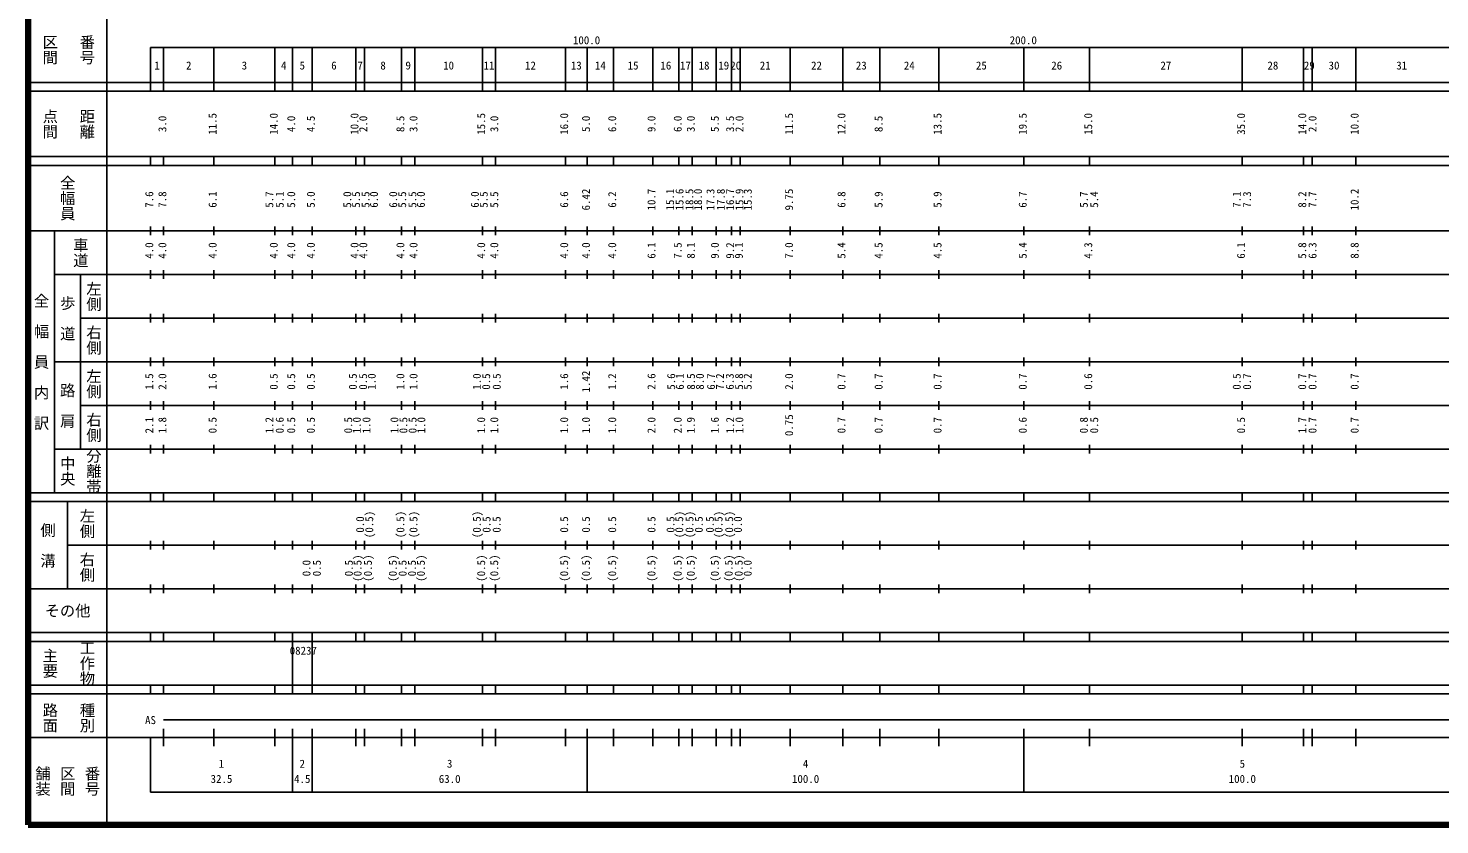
# Model space of a CAD drawing. Units: millimetres on the paper. Extents: x 40 to 680, y 20 to 380.
# Drawn here: x 40 to 363.2, y 20 to 202.4 of the extents above; entities that cross this region are included whole.
import ezdxf
from ezdxf.enums import TextEntityAlignment as Align

# ---------------------------------------------------------------- set-up
doc = ezdxf.new("R2010")
doc.units = ezdxf.units.MM
doc.layers.add('M-TTL', color=2, linetype='Continuous', lineweight=140)
doc.layers.add('M-TTL-BAND', color=7, linetype='Continuous', lineweight=25)
doc.styles.add('@ＭＳ ゴシック', font='')
doc.styles.add('ＭＳ ゴシック', font='')
doc.styles.get('@ＭＳ ゴシック').set_extended_font_data('@MS Gothic')
doc.styles.get('ＭＳ ゴシック').set_extended_font_data('MS Gothic')

msp = doc.modelspace()

# ---------------------------------------------------------------- linework, layer by layer
at = {"layer": 'M-TTL'}
for p, q in [((40, 380), (40, 20)), ((40, 20), (680, 20))]:
    msp.add_line(p, q, dxfattribs=at)
at = {"layer": 'M-TTL-BAND'}
for p, q in [((58, 370), (58, 20)), ((68, 198), (579, 198)), ((68, 198), (68, 188)), ((71, 188), (71, 198)), ((82.5, 188), (82.5, 198)), ((96.5, 188), (96.5, 198)), ((100.5, 188), (100.5, 198)), ((105, 188), (105, 198)), ((115, 188), (115, 198)), ((117, 188), (117, 198)), ((125.5, 188), (125.5, 198)), ((128.5, 188), (128.5, 198)), ((144, 188), (144, 198)), ((147, 188), (147, 198)), ((163, 188), (163, 198)), ((168, 188), (168, 198)), ((174, 188), (174, 198)), ((183, 188), (183, 198)), ((189, 188), (189, 198)), ((192, 188), (192, 198)), ((197.5, 188), (197.5, 198)), ((201, 188), (201, 198)), ((203, 188), (203, 198)), ((214.5, 188), (214.5, 198)), ((226.5, 188), (226.5, 198)), ((235, 188), (235, 198)), ((248.5, 188), (248.5, 198)), ((268, 188), (268, 198)), ((283, 188), (283, 198)), ((318, 188), (318, 198)), ((332, 188), (332, 198)), ((334, 188), (334, 198)), ((344, 188), (344, 198)), ((40, 190), (579, 190)), ((40, 188), (579, 188)), ((40, 173), (579, 173)), ((68, 171), (68, 173)), ((71, 171), (71, 173)), ((82.5, 171), (82.5, 173)), ((96.5, 171), (96.5, 173)), ((100.5, 171), (100.5, 173)), ((105, 171), (105, 173)), ((115, 171), (115, 173)), ((117, 171), (117, 173)), ((125.5, 171), (125.5, 173)), ((128.5, 171), (128.5, 173)), ((144, 171), (144, 173)), ((147, 171), (147, 173)), ((163, 171), (163, 173)), ((168, 171), (168, 173)), ((174, 171), (174, 173)), ((183, 171), (183, 173)), ((189, 171), (189, 173)), ((192, 171), (192, 173)), ((197.5, 171), (197.5, 173)), ((201, 171), (201, 173)), ((203, 171), (203, 173)), ((214.5, 171), (214.5, 173)), ((226.5, 171), (226.5, 173)), ((235, 171), (235, 173)), ((248.5, 171), (248.5, 173)), ((268, 171), (268, 173)), ((283, 171), (283, 173)), ((318, 171), (318, 173)), ((332, 171), (332, 173)), ((334, 171), (334, 173)), ((344, 171), (344, 173)), ((40, 171), (579, 171)), ((40, 156), (579, 156)), ((46, 96), (46, 156)), ((68, 155), (68, 157)), ((71, 155), (71, 157)), ((82.5, 155), (82.5, 157)), ((96.5, 155), (96.5, 157)), ((100.5, 155), (100.5, 157)), ((105, 155), (105, 157)), ((115, 155), (115, 157)), ((117, 155), (117, 157)), ((125.5, 155), (125.5, 157)), ((128.5, 155), (128.5, 157)), ((144, 155), (144, 157)), ((147, 155), (147, 157)), ((163, 155), (163, 157)), ((168, 155), (168, 157)), ((174, 155), (174, 157)), ((183, 155), (183, 157)), ((189, 155), (189, 157)), ((192, 155), (192, 157)), ((197.5, 155), (197.5, 157)), ((201, 155), (201, 157)), ((203, 155), (203, 157)), ((214.5, 155), (214.5, 157)), ((226.5, 155), (226.5, 157)), ((235, 155), (235, 157)), ((248.5, 155), (248.5, 157)), ((268, 155), (268, 157)), ((283, 155), (283, 157)), ((318, 155), (318, 157)), ((332, 155), (332, 157)), ((334, 155), (334, 157)), ((344, 155), (344, 157)), ((46, 146), (579, 146)), ((52, 146), (52, 106)), ((68, 145), (68, 147)), ((71, 145), (71, 147)), ((82.5, 145), (82.5, 147)), ((96.5, 145), (96.5, 147)), ((100.5, 145), (100.5, 147)), ((105, 145), (105, 147)), ((115, 145), (115, 147)), ((117, 145), (117, 147)), ((125.5, 145), (125.5, 147)), ((128.5, 145), (128.5, 147)), ((144, 145), (144, 147)), ((147, 145), (147, 147)), ((163, 145), (163, 147)), ((168, 145), (168, 147)), ((174, 145), (174, 147)), ((183, 145), (183, 147)), ((189, 145), (189, 147)), ((192, 145), (192, 147)), ((197.5, 145), (197.5, 147)), ((201, 145), (201, 147)), ((203, 145), (203, 147)), ((214.5, 145), (214.5, 147)), ((226.5, 145), (226.5, 147)), ((235, 145), (235, 147)), ((248.5, 145), (248.5, 147)), ((268, 145), (268, 147)), ((283, 145), (283, 147)), ((318, 145), (318, 147)), ((332, 145), (332, 147)), ((334, 145), (334, 147)), ((344, 145), (344, 147)), ((52, 136), (579, 136)), ((68, 135), (68, 137)), ((71, 135), (71, 137)), ((82.5, 135), (82.5, 137)), ((96.5, 135), (96.5, 137)), ((100.5, 135), (100.5, 137)), ((105, 135), (105, 137)), ((115, 135), (115, 137)), ((117, 135), (117, 137)), ((125.5, 135), (125.5, 137)), ((128.5, 135), (128.5, 137)), ((144, 135), (144, 137)), ((147, 135), (147, 137)), ((163, 135), (163, 137)), ((168, 135), (168, 137)), ((174, 135), (174, 137)), ((183, 135), (183, 137)), ((189, 135), (189, 137)), ((192, 135), (192, 137)), ((197.5, 135), (197.5, 137)), ((201, 135), (201, 137)), ((203, 135), (203, 137)), ((214.5, 135), (214.5, 137)), ((226.5, 135), (226.5, 137)), ((235, 135), (235, 137)), ((248.5, 135), (248.5, 137)), ((268, 135), (268, 137)), ((283, 135), (283, 137)), ((318, 135), (318, 137)), ((332, 135), (332, 137)), ((334, 135), (334, 137)), ((344, 135), (344, 137)), ((68, 125), (68, 127)), ((71, 125), (71, 127)), ((82.5, 125), (82.5, 127)), ((96.5, 125), (96.5, 127)), ((100.5, 125), (100.5, 127)), ((105, 125), (105, 127)), ((115, 125), (115, 127)), ((117, 125), (117, 127)), ((125.5, 125), (125.5, 127)), ((128.5, 125), (128.5, 127)), ((144, 125), (144, 127)), ((147, 125), (147, 127)), ((163, 125), (163, 127)), ((168, 125), (168, 127)), ((174, 125), (174, 127)), ((183, 125), (183, 127)), ((189, 125), (189, 127)), ((192, 125), (192, 127)), ((197.5, 125), (197.5, 127)), ((201, 125), (201, 127)), ((203, 125), (203, 127)), ((214.5, 125), (214.5, 127)), ((226.5, 125), (226.5, 127)), ((235, 125), (235, 127)), ((248.5, 125), (248.5, 127)), ((268, 125), (268, 127)), ((283, 125), (283, 127)), ((318, 125), (318, 127)), ((332, 125), (332, 127)), ((334, 125), (334, 127)), ((344, 125), (344, 127)), ((46, 126), (579, 126)), ((68, 115), (68, 117)), ((71, 115), (71, 117)), ((82.5, 115), (82.5, 117)), ((96.5, 115), (96.5, 117)), ((100.5, 115), (100.5, 117)), ((105, 115), (105, 117)), ((115, 115), (115, 117)), ((117, 115), (117, 117)), ((125.5, 115), (125.5, 117)), ((128.5, 115), (128.5, 117)), ((144, 115), (144, 117)), ((147, 115), (147, 117)), ((163, 115), (163, 117)), ((168, 115), (168, 117)), ((174, 115), (174, 117)), ((183, 115), (183, 117)), ((189, 115), (189, 117)), ((192, 115), (192, 117)), ((197.5, 115), (197.5, 117)), ((201, 115), (201, 117)), ((203, 115), (203, 117)), ((214.5, 115), (214.5, 117)), ((226.5, 115), (226.5, 117)), ((235, 115), (235, 117)), ((248.5, 115), (248.5, 117)), ((268, 115), (268, 117)), ((283, 115), (283, 117)), ((318, 115), (318, 117)), ((332, 115), (332, 117)), ((334, 115), (334, 117)), ((344, 115), (344, 117)), ((52, 116), (579, 116)), ((68, 105), (68, 107)), ((71, 105), (71, 107)), ((82.5, 105), (82.5, 107)), ((96.5, 105), (96.5, 107)), ((100.5, 105), (100.5, 107)), ((105, 105), (105, 107)), ((115, 105), (115, 107)), ((117, 105), (117, 107)), ((125.5, 105), (125.5, 107)), ((128.5, 105), (128.5, 107)), ((144, 105), (144, 107)), ((147, 105), (147, 107)), ((163, 105), (163, 107)), ((168, 105), (168, 107)), ((174, 105), (174, 107)), ((183, 105), (183, 107)), ((189, 105), (189, 107)), ((192, 105), (192, 107)), ((197.5, 105), (197.5, 107)), ((201, 105), (201, 107)), ((203, 105), (203, 107)), ((214.5, 105), (214.5, 107)), ((226.5, 105), (226.5, 107)), ((235, 105), (235, 107)), ((248.5, 105), (248.5, 107)), ((268, 105), (268, 107)), ((283, 105), (283, 107)), ((318, 105), (318, 107)), ((332, 105), (332, 107)), ((334, 105), (334, 107)), ((344, 105), (344, 107)), ((46, 106), (579, 106)), ((40, 96), (579, 96)), ((40, 94), (579, 94)), ((49, 94), (49, 74)), ((68, 94), (68, 96)), ((71, 94), (71, 96)), ((82.5, 94), (82.5, 96)), ((96.5, 94), (96.5, 96)), ((100.5, 94), (100.5, 96)), ((105, 94), (105, 96)), ((115, 94), (115, 96)), ((117, 94), (117, 96)), ((125.5, 94), (125.5, 96)), ((128.5, 94), (128.5, 96)), ((144, 94), (144, 96)), ((147, 94), (147, 96)), ((163, 94), (163, 96)), ((168, 94), (168, 96)), ((174, 94), (174, 96)), ((183, 94), (183, 96)), ((189, 94), (189, 96)), ((192, 94), (192, 96)), ((197.5, 94), (197.5, 96)), ((201, 94), (201, 96)), ((203, 94), (203, 96)), ((214.5, 94), (214.5, 96)), ((226.5, 94), (226.5, 96)), ((235, 94), (235, 96)), ((248.5, 94), (248.5, 96)), ((268, 94), (268, 96)), ((283, 94), (283, 96)), ((318, 94), (318, 96)), ((332, 94), (332, 96)), ((334, 94), (334, 96)), ((344, 94), (344, 96)), ((68, 83), (68, 85)), ((71, 83), (71, 85)), ((82.5, 83), (82.5, 85)), ((96.5, 83), (96.5, 85)), ((100.5, 83), (100.5, 85)), ((105, 83), (105, 85)), ((115, 83), (115, 85)), ((117, 83), (117, 85)), ((125.5, 83), (125.5, 85)), ((128.5, 83), (128.5, 85)), ((144, 83), (144, 85)), ((147, 83), (147, 85)), ((163, 83), (163, 85)), ((168, 83), (168, 85)), ((174, 83), (174, 85)), ((183, 83), (183, 85)), ((189, 83), (189, 85)), ((192, 83), (192, 85)), ((197.5, 83), (197.5, 85)), ((201, 83), (201, 85)), ((203, 83), (203, 85)), ((214.5, 83), (214.5, 85)), ((226.5, 83), (226.5, 85)), ((235, 83), (235, 85)), ((248.5, 83), (248.5, 85)), ((268, 83), (268, 85)), ((283, 83), (283, 85)), ((318, 83), (318, 85)), ((332, 83), (332, 85)), ((334, 83), (334, 85)), ((344, 83), (344, 85)), ((49, 84), (579, 84)), ((68, 73), (68, 75)), ((71, 73), (71, 75)), ((82.5, 73), (82.5, 75)), ((96.5, 73), (96.5, 75)), ((100.5, 73), (100.5, 75)), ((105, 73), (105, 75)), ((115, 73), (115, 75)), ((117, 73), (117, 75)), ((125.5, 73), (125.5, 75)), ((128.5, 73), (128.5, 75)), ((144, 73), (144, 75)), ((147, 73), (147, 75)), ((163, 73), (163, 75)), ((168, 73), (168, 75)), ((174, 73), (174, 75)), ((183, 73), (183, 75)), ((189, 73), (189, 75)), ((192, 73), (192, 75)), ((197.5, 73), (197.5, 75)), ((201, 73), (201, 75)), ((203, 73), (203, 75)), ((214.5, 73), (214.5, 75)), ((226.5, 73), (226.5, 75)), ((235, 73), (235, 75)), ((248.5, 73), (248.5, 75)), ((268, 73), (268, 75)), ((283, 73), (283, 75)), ((318, 73), (318, 75)), ((332, 73), (332, 75)), ((334, 73), (334, 75)), ((344, 73), (344, 75)), ((40, 74), (579, 74)), ((40, 64), (579, 64)), ((40, 62), (579, 62)), ((68, 62), (68, 64)), ((71, 62), (71, 64)), ((82.5, 62), (82.5, 64)), ((96.5, 62), (96.5, 64)), ((100.5, 62), (100.5, 64)), ((100.5, 52), (100.5, 62)), ((105, 62), (105, 64)), ((105, 52), (105, 62)), ((115, 62), (115, 64)), ((117, 62), (117, 64)), ((125.5, 62), (125.5, 64)), ((128.5, 62), (128.5, 64)), ((144, 62), (144, 64)), ((147, 62), (147, 64)), ((163, 62), (163, 64)), ((168, 62), (168, 64)), ((174, 62), (174, 64)), ((183, 62), (183, 64)), ((189, 62), (189, 64)), ((192, 62), (192, 64)), ((197.5, 62), (197.5, 64)), ((201, 62), (201, 64)), ((203, 62), (203, 64)), ((214.5, 62), (214.5, 64)), ((226.5, 62), (226.5, 64)), ((235, 62), (235, 64)), ((248.5, 62), (248.5, 64)), ((268, 62), (268, 64)), ((283, 62), (283, 64)), ((318, 62), (318, 64)), ((332, 62), (332, 64)), ((334, 62), (334, 64)), ((344, 62), (344, 64)), ((40, 52), (579, 52)), ((68, 50), (68, 52)), ((71, 50), (71, 52)), ((82.5, 50), (82.5, 52)), ((96.5, 50), (96.5, 52)), ((100.5, 50), (100.5, 52)), ((105, 50), (105, 52)), ((115, 50), (115, 52)), ((117, 50), (117, 52)), ((125.5, 50), (125.5, 52)), ((128.5, 50), (128.5, 52)), ((144, 50), (144, 52)), ((147, 50), (147, 52)), ((163, 50), (163, 52)), ((168, 50), (168, 52)), ((174, 50), (174, 52)), ((183, 50), (183, 52)), ((189, 50), (189, 52)), ((192, 50), (192, 52)), ((197.5, 50), (197.5, 52)), ((201, 50), (201, 52)), ((203, 50), (203, 52)), ((214.5, 50), (214.5, 52)), ((226.5, 50), (226.5, 52)), ((235, 50), (235, 52)), ((248.5, 50), (248.5, 52)), ((268, 50), (268, 52)), ((283, 50), (283, 52)), ((318, 50), (318, 52)), ((332, 50), (332, 52)), ((334, 50), (334, 52)), ((344, 50), (344, 52)), ((40, 50), (579, 50)), ((71, 44), (488.5, 44)), ((40, 40), (579, 40)), ((68, 40), (68, 27.5)), ((71, 38), (71, 42)), ((82.5, 38), (82.5, 42)), ((96.5, 38), (96.5, 42)), ((100.5, 27.5), (100.5, 42)), ((105, 27.5), (105, 42)), ((115, 38), (115, 42)), ((117, 38), (117, 42)), ((125.5, 38), (125.5, 42)), ((128.5, 38), (128.5, 42)), ((144, 38), (144, 42)), ((147, 38), (147, 42)), ((163, 38), (163, 42)), ((168, 27.5), (168, 42)), ((174, 38), (174, 42)), ((183, 38), (183, 42)), ((189, 38), (189, 42)), ((192, 38), (192, 42)), ((197.5, 38), (197.5, 42)), ((201, 38), (201, 42)), ((203, 38), (203, 42)), ((214.5, 38), (214.5, 42)), ((226.5, 38), (226.5, 42)), ((235, 38), (235, 42)), ((248.5, 38), (248.5, 42)), ((268, 27.5), (268, 42)), ((283, 38), (283, 42)), ((318, 38), (318, 42)), ((332, 38), (332, 42)), ((334, 38), (334, 42)), ((344, 38), (344, 42)), ((68, 27.5), (579, 27.5))]:
    msp.add_line(p, q, dxfattribs=at)

# ---------------------------------------------------------------- texts
at = {"layer": 'M-TTL-BAND', "style": '@ＭＳ ゴシック'}
for s, p in [('区間', (45, 197.5)), ('番号', (53.5, 197.5)), ('点間', (45, 180.5)), ('距離', (53.5, 180.5)), ('全幅員', (49, 163.5)), ('車道', (52, 151)), ('左側', (55, 141)), ('全\u3000幅\u3000員\u3000内\u3000訳', (43, 126)), ('歩\u3000道', (49, 136)), ('右側', (55, 131)), ('左側', (55, 121)), ('路\u3000肩', (49, 116)), ('右側', (55, 111)), ('中央', (49, 101)), ('分離帯', (55, 101)), ('左側', (53.5, 89)), ('側\u3000溝', (44.5, 84)), ('右側', (53.5, 79)), ('工作物', (53.5, 57)), ('主要', (45, 57)), ('路面', (45, 44.5)), ('種別', (53.5, 44.5)), ('舗装', (43.333, 30)), ('区間', (49, 30)), ('番号', (54.667, 30))]:
    msp.add_text(s, height=2.566, rotation=270, dxfattribs=at).set_placement(p, align=Align.MIDDLE_CENTER)
at = {"layer": 'M-TTL-BAND', "style": 'ＭＳ ゴシック'}
for s, p in [('100.0', (167.844, 198.195)), ('200.0', (267.844, 198.195)), ('1', (69.5, 192.405)), ('2', (76.75, 192.405)), ('3', (89.5, 192.405)), ('4', (98.5, 192.405)), ('5', (102.75, 192.405)), ('6', (110, 192.405)), ('7', (116, 192.405)), ('8', (121.25, 192.405)), ('9', (127, 192.405)), ('10', (136.25, 192.405)), ('11', (145.5, 192.405)), ('12', (155, 192.405)), ('13', (165.5, 192.405)), ('14', (171, 192.405)), ('15', (178.5, 192.405)), ('16', (186, 192.405)), ('17', (190.5, 192.405)), ('18', (194.75, 192.405)), ('19', (199.25, 192.405)), ('20', (202, 192.405)), ('21', (208.75, 192.405)), ('22', (220.5, 192.405)), ('23', (230.75, 192.405)), ('24', (241.75, 192.405)), ('25', (258.25, 192.405)), ('26', (275.5, 192.405)), ('27', (300.5, 192.405)), ('28', (325, 192.405)), ('29', (333.338, 192.405)), ('30', (339, 192.405)), ('31', (354.5, 192.405)), ('AS', (68, 42.5)), ('1', (84.25, 32.523)), ('2', (102.75, 32.523)), ('3', (136.5, 32.523)), ('4', (218, 32.523)), ('5', (318, 32.523)), ('32.5', (84.25, 29.033)), ('4.5', (102.75, 29.033)), ('63.0', (136.5, 29.033)), ('100.0', (218, 29.033)), ('100.0', (318, 29.033))]:
    msp.add_text(s, height=1.833, dxfattribs=at).set_placement(p, align=Align.BOTTOM_CENTER)
for s, p in [('3.0', (72.173, 180.5)), ('11.5', (83.673, 180.5)), ('14.0', (97.673, 180.5)), ('4.0', (101.673, 180.5)), ('4.5', (106.173, 180.5)), ('10.0', (116.173, 180.5)), ('2.0', (118.173, 180.5)), ('8.5', (126.673, 180.5)), ('3.0', (129.673, 180.5)), ('15.5', (145.173, 180.5)), ('3.0', (148.173, 180.5)), ('16.0', (164.173, 180.5)), ('5.0', (169.173, 180.5)), ('6.0', (175.173, 180.5)), ('9.0', (184.173, 180.5)), ('6.0', (190.173, 180.5)), ('3.0', (193.173, 180.5)), ('5.5', (198.673, 180.5)), ('3.5', (202.173, 180.5)), ('2.0', (204.309, 180.5)), ('11.5', (215.673, 180.5)), ('12.0', (227.673, 180.5)), ('8.5', (236.173, 180.5)), ('13.5', (249.673, 180.5)), ('19.5', (269.173, 180.5)), ('15.0', (284.173, 180.5)), ('35.0', (319.173, 180.5)), ('14.0', (333.173, 180.5)), ('2.0', (335.529, 180.5)), ('10.0', (345.173, 180.5)), ('7.6', (69.173, 163.174)), ('7.8', (72.173, 163.174)), ('6.1', (83.673, 163.174)), ('5.7', (96.673, 163.174)), ('5.1', (99.043, 163.174)), ('5.0', (101.673, 163.174)), ('5.0', (106.173, 163.174)), ('5.0', (114.515, 163.174)), ('5.5', (116.515, 163.174)), ('5.5', (118.691, 163.174)), ('6.0', (120.627, 163.174)), ('6.0', (125.021, 163.174)), ('5.5', (127.087, 163.174)), ('5.5', (129.42, 163.174)), ('6.0', (131.365, 163.174)), ('6.0', (143.725, 163.174)), ('5.5', (145.755, 163.174)), ('5.5', (148.173, 163.174)), ('6.6', (164.173, 163.174)), ('6.42', (169.173, 163.174)), ('6.2', (175.173, 163.174)), ('10.7', (184.173, 163.174)), ('15.1', (188.419, 163.174)), ('15.6', (190.587, 163.174)), ('18.5', (192.844, 163.174)), ('18.0', (194.822, 163.174)), ('17.3', (197.673, 163.174)), ('17.8', (200.043, 163.174)), ('16.7', (202.173, 163.174)), ('15.9', (204.317, 163.174)), ('15.3', (206.224, 163.174)), ('9.75', (215.673, 163.174)), ('6.8', (227.673, 163.174)), ('5.9', (236.173, 163.174)), ('5.9', (249.673, 163.174)), ('6.7', (269.173, 163.174)), ('5.7', (283.173, 163.174)), ('5.4', (285.543, 163.174)), ('7.1', (318.173, 163.174)), ('7.3', (320.543, 163.174)), ('8.2', (333.173, 163.174)), ('7.7', (335.529, 163.174)), ('10.2', (345.173, 163.174)), ('4.0', (69.173, 151.5)), ('4.0', (72.173, 151.5)), ('4.0', (83.673, 151.5)), ('4.0', (97.673, 151.5)), ('4.0', (101.673, 151.5)), ('4.0', (106.173, 151.5)), ('4.0', (116.173, 151.5)), ('4.0', (118.173, 151.5)), ('4.0', (126.673, 151.5)), ('4.0', (129.673, 151.5)), ('4.0', (145.173, 151.5)), ('4.0', (148.173, 151.5)), ('4.0', (164.173, 151.5)), ('4.0', (169.173, 151.5)), ('4.0', (175.173, 151.5)), ('6.1', (184.173, 151.5)), ('7.5', (190.173, 151.5)), ('8.1', (193.173, 151.5)), ('9.0', (198.673, 151.5)), ('9.2', (202.173, 151.5)), ('9.1', (204.173, 151.5)), ('7.0', (215.673, 151.5)), ('5.4', (227.673, 151.5)), ('4.5', (236.173, 151.5)), ('4.5', (249.673, 151.5)), ('5.4', (269.173, 151.5)), ('4.3', (284.173, 151.5)), ('6.1', (319.173, 151.5)), ('5.8', (333.173, 151.5)), ('6.3', (335.529, 151.5)), ('8.8', (345.173, 151.5)), ('1.5', (69.173, 121.5)), ('2.0', (72.173, 121.5)), ('1.6', (83.673, 121.5)), ('0.5', (97.673, 121.5)), ('0.5', (101.673, 121.5)), ('0.5', (106.173, 121.5)), ('0.5', (115.787, 121.5)), ('0.5', (118.128, 121.5)), ('1.0', (120.112, 121.5)), ('1.0', (126.673, 121.5)), ('1.0', (129.673, 121.5)), ('1.0', (144.173, 121.5)), ('0.5', (146.316, 121.5)), ('0.5', (148.729, 121.5)), ('1.6', (164.173, 121.5)), ('1.42', (169.173, 121.5)), ('1.2', (175.173, 121.5)), ('2.6', (184.173, 121.5)), ('5.6', (188.678, 121.5)), ('6.1', (190.665, 121.5)), ('8.5', (193.212, 121.5)), ('8.0', (195.248, 121.5)), ('6.7', (197.809, 121.5)), ('7.2', (199.833, 121.5)), ('6.3', (202.101, 121.5)), ('5.8', (204.218, 121.5)), ('5.2', (206.192, 121.5)), ('2.0', (215.673, 121.5)), ('0.7', (227.673, 121.5)), ('0.7', (236.173, 121.5)), ('0.7', (249.673, 121.5)), ('0.7', (269.173, 121.5)), ('0.6', (284.173, 121.5)), ('0.5', (318.173, 121.5)), ('0.7', (320.543, 121.5)), ('0.7', (333.173, 121.5)), ('0.7', (335.529, 121.5)), ('0.7', (345.173, 121.5)), ('2.1', (69.173, 111.5)), ('1.8', (72.173, 111.5)), ('0.5', (83.673, 111.5)), ('1.2', (96.673, 111.5)), ('0.6', (99.043, 111.5)), ('0.5', (101.673, 111.5)), ('0.5', (106.173, 111.5)), ('0.5', (114.727, 111.5)), ('1.0', (116.688, 111.5)), ('1.0', (118.903, 111.5)), ('1.0', (125.297, 111.5)), ('0.5', (127.36, 111.5)), ('0.5', (129.465, 111.5)), ('1.0', (131.459, 111.5)), ('1.0', (145.173, 111.5)), ('1.0', (148.173, 111.5)), ('1.0', (164.173, 111.5)), ('1.0', (169.173, 111.5)), ('1.0', (175.173, 111.5)), ('2.0', (184.173, 111.5)), ('2.0', (190.173, 111.5)), ('1.9', (193.173, 111.5)), ('1.6', (198.673, 111.5)), ('1.2', (202.173, 111.5)), ('1.0', (204.294, 111.5)), ('0.75', (215.673, 111.5)), ('0.7', (227.673, 111.5)), ('0.7', (236.173, 111.5)), ('0.7', (249.673, 111.5)), ('0.6', (269.173, 111.5)), ('0.8', (283.173, 111.5)), ('0.5', (285.543, 111.5)), ('0.5', (319.173, 111.5)), ('1.7', (333.173, 111.5)), ('0.7', (335.529, 111.5)), ('0.7', (345.173, 111.5)), ('0.0', (117.445, 88.764)), ('(0.5)', (119.543, 88.764)), ('(0.5)', (126.673, 88.764)), ('(0.5)', (129.673, 88.764)), ('(0.5)', (144.173, 88.764)), ('(0.5)', (190.522, 88.764)), ('(0.5)', (192.87, 88.764)), ('(0.5)', (199.533, 88.764)), ('(0.5)', (201.962, 88.764)), ('0.0', (203.961, 88.764)), ('0.5', (146.41, 88.764)), ('0.5', (148.714, 88.764)), ('0.5', (164.173, 88.764)), ('0.5', (169.173, 88.764)), ('0.5', (175.173, 88.764)), ('0.5', (184.173, 88.764)), ('0.5', (188.532, 88.764)), ('0.5', (195.002, 88.764)), ('0.5', (197.534, 88.764)), ('(0.5)', (116.875, 78.764)), ('(0.5)', (119.237, 78.764)), ('(0.5)', (124.937, 78.764)), ('(0.5)', (131.368, 78.764)), ('(0.5)', (145.173, 78.764)), ('(0.5)', (148.173, 78.764)), ('(0.5)', (164.173, 78.764)), ('(0.5)', (169.173, 78.764)), ('(0.5)', (175.173, 78.764)), ('(0.5)', (184.173, 78.764)), ('(0.5)', (190.173, 78.764)), ('(0.5)', (193.173, 78.764)), ('(0.5)', (198.673, 78.764)), ('(0.5)', (201.839, 78.764)), ('(0.5)', (204.138, 78.764)), ('0.0', (105.173, 78.764)), ('0.5', (107.543, 78.764)), ('0.5', (114.864, 78.764)), ('0.5', (127.18, 78.764)), ('0.5', (129.326, 78.764)), ('0.0', (206.186, 78.764))]:
    msp.add_text(s, height=1.833, rotation=90, dxfattribs=at).set_placement(p, align=Align.BOTTOM_CENTER)
msp.add_text('その他', height=2.566, dxfattribs=at).set_placement((49, 69), align=Align.MIDDLE_CENTER)
msp.add_text('08237', height=1.833, dxfattribs=at).set_placement((99.876, 58.405), align=Align.BOTTOM_LEFT)

doc.saveas('drawing.dxf')
